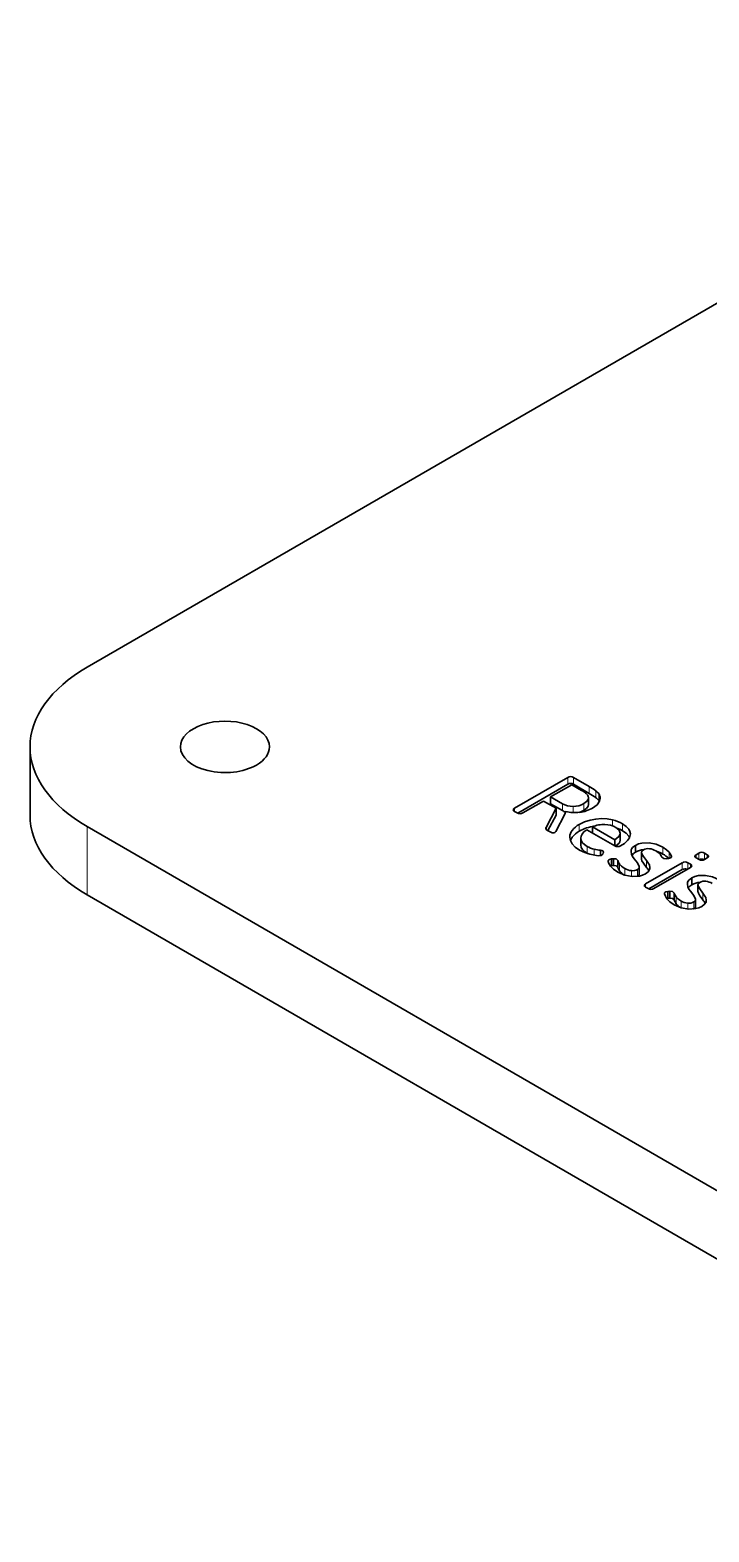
# Model space of a CAD drawing. Extents: x 317 to 941, y 143 to 776.
# Drawn here: x 730.8 to 755.2, y 720.5 to 774.4 of the extents above; entities that cross this region are included whole.
import ezdxf

# ---------------------------------------------------------------- set-up
doc = ezdxf.new("R2010")
doc.units = 0

msp = doc.modelspace()

# ---------------------------------------------------------------- linework, layer by layer
at = {"color": 7, "lineweight": 35}
for p, q in [((772.445, 774.372), (732.847, 751.51)), ((732.847, 745.794), (772.445, 722.932)), ((732.847, 743.345), (772.445, 720.483))]:
    msp.add_line(p, q, dxfattribs=at)
at = {"color": 7, "lineweight": 35, "ltscale": 0.061237}
msp.add_line((730.797, 746.203), (730.797, 748.652), dxfattribs=at)
at = {"color": 7, "lineweight": 35, "ltscale": 0.055302}
msp.add_line((748.2, 746.45), (750.115, 747.556), dxfattribs=at)
at = {"color": 7, "lineweight": 13, "ltscale": 0.006123}
for p, q in [((750.115, 747.556), (750.115, 747.311)), ((750.312, 747.556), (750.312, 747.311)), ((750.881, 747.227), (750.881, 746.982)), ((751.11, 747.08), (751.11, 746.835)), ((749.918, 746.612), (749.918, 746.367)), ((750.687, 746.621), (750.687, 746.376)), ((752.073, 745.89), (752.073, 745.645)), ((750.801, 745.083), (750.801, 744.838)), ((752.761, 744.854), (752.761, 744.61)), ((751.971, 744.445), (751.971, 744.2)), ((752.154, 744.288), (752.154, 744.043)), ((752.612, 744.255), (752.612, 744.01)), ((754.222, 744.493), (754.222, 744.248)), ((753.995, 743.277), (753.995, 743.032)), ((754.177, 743.119), (754.177, 742.874))]:
    msp.add_line(p, q, dxfattribs=at)
at = {"color": 7, "lineweight": 35, "ltscale": 0.016421}
for p, q in [((750.312, 747.556), (750.881, 747.227)), ((750.312, 747.311), (750.881, 746.982))]:
    msp.add_line(p, q, dxfattribs=at)
at = {"color": 7, "lineweight": 35, "ltscale": 0.05201}
msp.add_line((748.314, 746.271), (750.115, 747.311), dxfattribs=at)
at = {"color": 7, "lineweight": 35, "ltscale": 0.021864}
msp.add_line((750.25, 747.295), (749.493, 746.858), dxfattribs=at)
at = {"color": 7, "lineweight": 35, "ltscale": 0.010196}
msp.add_line((750.603, 747.091), (750.25, 747.295), dxfattribs=at)
at = {"color": 7, "lineweight": 13, "ltscale": 0.006125}
for p, q in [((751.22, 746.966), (751.22, 746.721)), ((750.522, 745.869), (750.522, 745.624)), ((753.525, 745.051), (753.525, 744.806)), ((752.939, 744.574), (752.939, 744.329)), ((754.785, 743.686), (754.785, 743.441)), ((754.963, 743.405), (754.963, 743.16)), ((754.635, 743.086), (754.635, 742.841))]:
    msp.add_line(p, q, dxfattribs=at)
at = {"color": 7, "lineweight": 13, "ltscale": 0.002855}
for p, q in [((748.2, 746.45), (748.2, 746.335)), ((755.117, 744.782), (755.117, 744.668)), ((752.905, 743.733), (752.905, 743.619))]:
    msp.add_line(p, q, dxfattribs=at)
at = {"color": 7, "lineweight": 35, "ltscale": 0.021427}
msp.add_line((749.235, 746.709), (748.493, 746.28), dxfattribs=at)
at = {"color": 7, "lineweight": 35, "ltscale": 0.013052}
msp.add_line((749.687, 746.448), (749.235, 746.709), dxfattribs=at)
at = {"color": 7, "lineweight": 35, "ltscale": 0.01932}
msp.add_line((749.328, 745.764), (749.687, 746.448), dxfattribs=at)
at = {"color": 7, "lineweight": 35, "ltscale": 0.006123}
for p, q in [((749.493, 746.858), (749.493, 746.613)), ((749.687, 746.448), (749.687, 746.203)), ((750.853, 746.828), (750.853, 746.583)), ((752.54, 745.115), (752.54, 744.87)), ((752.76, 744.87), (752.76, 744.625)), ((751.674, 744.633), (751.674, 744.388)), ((752.675, 744.34), (752.675, 744.095)), ((754.563, 743.947), (754.563, 743.702)), ((754.783, 743.702), (754.783, 743.457)), ((754.699, 743.172), (754.699, 742.927))]:
    msp.add_line(p, q, dxfattribs=at)
at = {"color": 7, "lineweight": 35, "ltscale": 0.012272}
for p, q in [((749.493, 746.858), (749.918, 746.612)), ((749.493, 746.613), (749.918, 746.367))]:
    msp.add_line(p, q, dxfattribs=at)
at = {"color": 7, "lineweight": 13, "ltscale": 0.005507}
msp.add_line((750.299, 746.514), (750.299, 746.294), dxfattribs=at)
at = {"color": 7, "lineweight": 35, "ltscale": 0.001131}
msp.add_line((751.22, 746.721), (751.242, 746.682), dxfattribs=at)
at = {"color": 7, "lineweight": 35, "ltscale": 0.00277}
msp.add_line((748.295, 746.28), (748.199, 746.336), dxfattribs=at)
at = {"color": 7, "lineweight": 35, "ltscale": 0.015738}
msp.add_line((749.395, 745.646), (749.687, 746.203), dxfattribs=at)
at = {"color": 7, "lineweight": 35, "ltscale": 0.017607}
msp.add_line((750.001, 746.242), (749.678, 745.617), dxfattribs=at)
at = {"color": 7, "lineweight": 35, "ltscale": 0.000176396}
msp.add_line((750.04, 746.337), (750.034, 746.334), dxfattribs=at)
at = {"color": 7, "lineweight": 13, "ltscale": 0.005299}
msp.add_line((751.715, 746.031), (751.715, 745.819), dxfattribs=at)
at = {"color": 7, "lineweight": 13, "ltscale": 0.061237}
msp.add_line((732.847, 745.794), (732.847, 743.345), dxfattribs=at)
at = {"color": 7, "lineweight": 35, "ltscale": 0.001672}
msp.add_line((749.328, 745.764), (749.328, 745.697), dxfattribs=at)
at = {"color": 7, "lineweight": 35, "ltscale": 0.003453}
msp.add_line((749.495, 745.587), (749.376, 745.656), dxfattribs=at)
at = {"color": 7, "lineweight": 35, "ltscale": 0.006125}
for p, q in [((750.576, 745.381), (750.576, 745.136)), ((751.994, 745.55), (751.994, 745.305)), ((751.746, 744.64), (751.746, 744.395)), ((751.905, 744.573), (751.905, 744.328)), ((753.698, 743.465), (753.698, 743.22)), ((753.77, 743.472), (753.77, 743.227)), ((753.929, 743.404), (753.929, 743.159))]:
    msp.add_line(p, q, dxfattribs=at)
at = {"color": 7, "lineweight": 35, "ltscale": 0.029212}
msp.add_line((751.8, 745.096), (750.789, 745.681), dxfattribs=at)
at = {"color": 7, "lineweight": 35, "ltscale": 0.005527}
for p, q in [((750.992, 745.784), (750.992, 745.563)), ((751.803, 745.316), (751.803, 745.095))]:
    msp.add_line(p, q, dxfattribs=at)
at = {"color": 7, "lineweight": 35, "ltscale": 0.023417}
msp.add_line((750.992, 745.784), (751.803, 745.316), dxfattribs=at)
at = {"color": 7, "lineweight": 35, "ltscale": 0.000137363}
msp.add_line((751.994, 745.55), (751.994, 745.555), dxfattribs=at)
at = {"color": 7, "lineweight": 35, "ltscale": 0.000969864}
msp.add_line((750.801, 744.838), (750.835, 744.819), dxfattribs=at)
at = {"color": 7, "lineweight": 13, "ltscale": 0.005363}
msp.add_line((751.06, 744.98), (751.06, 744.765), dxfattribs=at)
at = {"color": 7, "lineweight": 35, "ltscale": 0.004927}
msp.add_line((751.283, 744.943), (751.283, 744.745), dxfattribs=at)
at = {"color": 7, "lineweight": 35, "ltscale": 0.001128}
msp.add_line((751.384, 744.846), (751.366, 744.804), dxfattribs=at)
at = {"color": 7, "lineweight": 13, "ltscale": 0.003337}
for p, q in [((752.388, 744.961), (752.388, 744.827)), ((754.412, 743.792), (754.412, 743.659))]:
    msp.add_line(p, q, dxfattribs=at)
at = {"color": 7, "lineweight": 35, "ltscale": 0.000392338}
for p, q in [((752.76, 744.87), (752.761, 744.854)), ((752.76, 744.625), (752.761, 744.61)), ((754.783, 743.702), (754.785, 743.686))]:
    msp.add_line(p, q, dxfattribs=at)
at = {"color": 7, "lineweight": 13, "ltscale": 0.00565}
msp.add_line((753.745, 744.876), (753.745, 744.65), dxfattribs=at)
at = {"color": 7, "lineweight": 35, "ltscale": 0.001353}
msp.add_line((753.827, 744.742), (753.827, 744.688), dxfattribs=at)
at = {"color": 7, "lineweight": 35, "ltscale": 0.002855}
for p, q in [((754.719, 744.784), (754.818, 744.841)), ((755.117, 744.668), (755.018, 744.611))]:
    msp.add_line(p, q, dxfattribs=at)
at = {"color": 7, "lineweight": 13, "ltscale": 0.002847}
msp.add_line((754.719, 744.784), (754.719, 744.67), dxfattribs=at)
at = {"color": 7, "lineweight": 13, "ltscale": 0.005704}
msp.add_line((754.818, 744.841), (754.818, 744.613), dxfattribs=at)
at = {"color": 7, "lineweight": 35, "ltscale": 0.00294}
for p, q in [((755.015, 744.841), (755.117, 744.782)), ((754.821, 744.611), (754.719, 744.67))]:
    msp.add_line(p, q, dxfattribs=at)
at = {"color": 7, "lineweight": 13, "ltscale": 0.005795}
msp.add_line((755.015, 744.841), (755.015, 744.609), dxfattribs=at)
at = {"color": 7, "lineweight": 35, "ltscale": 0.000909782}
msp.add_line((751.639, 744.382), (751.674, 744.388), dxfattribs=at)
at = {"color": 7, "lineweight": 35, "ltscale": 0.001806}
for p, q in [((751.674, 744.633), (751.746, 744.64)), ((751.674, 744.388), (751.746, 744.395))]:
    msp.add_line(p, q, dxfattribs=at)
at = {"color": 7, "lineweight": 13, "ltscale": 0.005232}
msp.add_line((752.392, 744.211), (752.392, 744.001), dxfattribs=at)
at = {"color": 7, "lineweight": 35, "ltscale": 0.000438957}
for p, q in [((752.675, 744.34), (752.673, 744.358)), ((754.699, 743.172), (754.697, 743.189))]:
    msp.add_line(p, q, dxfattribs=at)
at = {"color": 7, "lineweight": 35, "ltscale": 0.038017}
msp.add_line((752.905, 743.733), (754.222, 744.493), dxfattribs=at)
at = {"color": 7, "lineweight": 35, "ltscale": 0.034715}
msp.add_line((753.019, 743.554), (754.222, 744.248), dxfattribs=at)
at = {"color": 7, "lineweight": 35, "ltscale": 0.038016}
msp.add_line((754.512, 744.326), (753.195, 743.565), dxfattribs=at)
at = {"color": 7, "lineweight": 35, "ltscale": 0.001814}
msp.add_line((753.728, 744.647), (753.656, 744.637), dxfattribs=at)
at = {"color": 7, "lineweight": 35, "ltscale": 0.002678}
msp.add_line((754.42, 744.493), (754.513, 744.44), dxfattribs=at)
at = {"color": 7, "lineweight": 13, "ltscale": 0.005527}
msp.add_line((754.42, 744.493), (754.42, 744.272), dxfattribs=at)
at = {"color": 7, "lineweight": 13, "ltscale": 0.002849}
msp.add_line((754.513, 744.44), (754.513, 744.326), dxfattribs=at)
at = {"color": 7, "lineweight": 35, "ltscale": 0.000269144}
msp.add_line((752.602, 744.005), (752.612, 744.01), dxfattribs=at)
at = {"color": 7, "lineweight": 35, "ltscale": 0.00268}
msp.add_line((752.998, 743.565), (752.905, 743.619), dxfattribs=at)
at = {"color": 7, "lineweight": 35, "ltscale": 0.000911002}
msp.add_line((753.662, 743.213), (753.698, 743.22), dxfattribs=at)
at = {"color": 7, "lineweight": 35, "ltscale": 0.001804}
for p, q in [((753.698, 743.465), (753.77, 743.472)), ((753.698, 743.22), (753.77, 743.227))]:
    msp.add_line(p, q, dxfattribs=at)
at = {"color": 7, "lineweight": 35, "ltscale": 0.000393857}
msp.add_line((754.783, 743.457), (754.785, 743.441), dxfattribs=at)
at = {"color": 7, "lineweight": 13, "ltscale": 0.005234}
msp.add_line((754.415, 743.042), (754.415, 742.833), dxfattribs=at)
at = {"color": 7, "lineweight": 35, "ltscale": 0.000268403}
msp.add_line((754.626, 742.836), (754.635, 742.841), dxfattribs=at)
at = {"color": 7, "lineweight": 35}
for points in [[(748.15, 746.393), (748.155, 746.412), (748.165, 746.424), (748.2, 746.45)], [(748.199, 746.336), (748.165, 746.361), (748.155, 746.374), (748.15, 746.393)], [(750.687, 746.621), (750.782, 746.69), (750.838, 746.765), (750.853, 746.828)], [(750.687, 746.376), (750.782, 746.445), (750.838, 746.52), (750.853, 746.583)], [(751.272, 746.804), (751.253, 746.705), (751.163, 746.577), (750.998, 746.455)], [(750.522, 745.869), (750.708, 745.959), (750.907, 746.024), (751.111, 746.062), (751.316, 746.076), (751.517, 746.066), (751.715, 746.031)], [(752.073, 745.89), (752.207, 745.797), (752.297, 745.698), (752.341, 745.612), (752.355, 745.526)], [(749.376, 745.656), (749.335, 745.687), (749.324, 745.704), (749.317, 745.729)], [(749.678, 745.617), (749.649, 745.58), (749.605, 745.562), (749.551, 745.565), (749.495, 745.587)], [(750.531, 744.948), (750.375, 745.056), (750.266, 745.172), (750.202, 745.292), (750.181, 745.414)], [(750.789, 745.681), (750.688, 745.604), (750.621, 745.525), (750.587, 745.453), (750.576, 745.381)], [(750.576, 745.381), (750.595, 745.287), (750.64, 745.213), (750.71, 745.145), (750.801, 745.083)], [(751.803, 745.316), (751.946, 745.433), (751.982, 745.491), (751.994, 745.55)], [(751.825, 745.085), (751.951, 745.195), (751.983, 745.25), (751.994, 745.305)], [(751.994, 745.555), (751.953, 745.667), (751.839, 745.762)], [(752.355, 745.526), (752.321, 745.39), (752.251, 745.289), (752.145, 745.19), (752.004, 745.096)], [(752.073, 745.645), (752.207, 745.552), (752.297, 745.453), (752.326, 745.403)], [(751.205, 744.746), (750.901, 744.8), (750.717, 744.86), (750.531, 744.948)], [(750.576, 745.136), (750.595, 745.042), (750.64, 744.968), (750.71, 744.9), (750.801, 744.838)], [(751.366, 744.804), (751.345, 744.773), (751.31, 744.753), (751.205, 744.746)], [(752.495, 744.638), (752.437, 744.717), (752.398, 744.798), (752.379, 744.896)], [(752.54, 745.115), (752.652, 745.168), (752.773, 745.2), (753.028, 745.211), (753.285, 745.157), (753.525, 745.051)], [(752.824, 744.958), (752.779, 744.922), (752.76, 744.87)], [(752.761, 744.854), (752.773, 744.813), (752.824, 744.723), (752.939, 744.574)], [(753.525, 745.051), (753.659, 744.962), (753.745, 744.876)], [(754.67, 744.727), (754.675, 744.746), (754.685, 744.758), (754.719, 744.784)], [(755.117, 744.782), (755.151, 744.756), (755.161, 744.744), (755.166, 744.725)], [(751.556, 744.564), (751.559, 744.578), (751.579, 744.602), (751.604, 744.616), (751.674, 744.633)], [(751.905, 744.155), (751.746, 744.265), (751.646, 744.371), (751.588, 744.467), (751.561, 744.543)], [(751.746, 744.64), (751.85, 744.629), (751.905, 744.573)], [(751.746, 744.395), (751.85, 744.384), (751.905, 744.328)], [(752.673, 744.358), (752.61, 744.489), (752.495, 744.638)], [(752.761, 744.61), (752.773, 744.568), (752.824, 744.478), (752.939, 744.329)], [(753.049, 744.253), (752.999, 744.173), (752.896, 744.097)], [(752.939, 744.574), (753.012, 744.468), (753.038, 744.415), (753.058, 744.316)], [(753.656, 744.637), (753.557, 744.641), (753.492, 744.694)], [(753.836, 744.713), (753.832, 744.696), (753.821, 744.682), (753.799, 744.667), (753.728, 744.647)], [(754.562, 744.383), (754.556, 744.364), (754.547, 744.351), (754.512, 744.326)], [(754.513, 744.44), (754.547, 744.414), (754.556, 744.402), (754.562, 744.383)], [(754.719, 744.67), (754.685, 744.695), (754.675, 744.708), (754.67, 744.727)], [(755.166, 744.725), (755.161, 744.706), (755.151, 744.693), (755.117, 744.668)], [(752.896, 744.097), (752.794, 744.05), (752.679, 744.017), (752.426, 743.999), (752.161, 744.045), (751.905, 744.155)], [(752.855, 743.676), (752.861, 743.695), (752.871, 743.708), (752.905, 743.733)], [(752.905, 743.619), (752.871, 743.644), (752.861, 743.657), (752.855, 743.676)], [(754.518, 743.47), (754.461, 743.549), (754.421, 743.63), (754.403, 743.728)], [(754.563, 743.947), (754.676, 743.999), (754.797, 744.032), (755.051, 744.042), (755.308, 743.988), (755.548, 743.883)], [(754.848, 743.79), (754.803, 743.754), (754.783, 743.702)], [(754.785, 743.686), (754.797, 743.645), (754.848, 743.555), (754.963, 743.405)], [(753.58, 743.396), (753.582, 743.41), (753.602, 743.434), (753.627, 743.447), (753.698, 743.465)], [(753.929, 742.986), (753.77, 743.097), (753.67, 743.203), (753.612, 743.299), (753.584, 743.375)], [(753.77, 743.472), (753.873, 743.461), (753.929, 743.404)], [(753.77, 743.227), (753.873, 743.216), (753.929, 743.159)], [(754.697, 743.189), (754.634, 743.321), (754.518, 743.47)], [(754.785, 743.441), (754.797, 743.4), (754.848, 743.31), (754.963, 743.16)], [(754.963, 743.405), (755.036, 743.3), (755.062, 743.246), (755.082, 743.148)], [(754.92, 742.929), (754.817, 742.881), (754.702, 742.849), (754.45, 742.831), (754.185, 742.876), (753.929, 742.986)], [(755.073, 743.085), (755.022, 743.005), (754.92, 742.929)]]:
    msp.add_lwpolyline(points, dxfattribs=at)
for centre, radius, start, end in [((750.214, 747.4), 0.184, 57.5991, 122.4009), ((750.214, 747.155), 0.184, 57.5991, 122.4009), ((749.998, 745.991), 1.255, 53.2035, 61.1894), ((750.534, 746.717), 0.352, 36.2222, 52.3151), ((750.688, 746.824), 0.165, 1.5875, 37.7093), ((749.885, 745.42), 2.063, 53.5451, 61.119), ((749.885, 745.176), 2.063, 53.5451, 61.119), ((750.815, 746.683), 0.494, 35.0497, 53.3738), ((750.976, 746.797), 0.297, 1.3144, 34.7446), ((750.282, 747.245), 0.73, 240.0383, 271.3301), ((750.283, 746.998), 0.729, 239.9393, 249.6095), ((750.293, 747.296), 0.782, 270.4568, 300.2315), ((750.288, 747.062), 0.794, 286.3466, 300.1322), ((750.39, 747.538), 1.243, 276.713, 299.3005), ((750.815, 746.438), 0.494, 35.0497, 53.3738), ((748.394, 746.436), 0.184, 237.6269, 302.4698), ((749.644, 746.426), 0.402, 332.7427, 343.1083), ((750.072, 746.312), 0.044, 150.1253, 182.9848), ((750.367, 747.506), 1.214, 254.3701, 277.9678), ((750.912, 745.143), 0.824, 118.2619, 141.569), ((751.41, 744.791), 1.077, 88.1645, 112.7918), ((751.433, 745.024), 0.842, 61.1736, 89.2742), ((751.406, 744.72), 1.346, 60.3277, 76.7437), ((749.383, 745.727), 0.0658, 146.3838, 178.1905), ((750.582, 745.404), 0.401, 141.4329, 178.6463), ((750.636, 745.13), 0.462, 142.807, 159.7046), ((750.912, 744.898), 0.824, 118.2619, 141.569), ((751.29, 744.268), 1.559, 98.379, 119.5297), ((751.433, 744.532), 1.284, 60.0934, 69.5461), ((751.269, 745.882), 0.926, 239.6509, 256.9509), ((751.44, 746.557), 1.622, 256.4237, 264.4136), ((751.328, 744.876), 0.0636, 331.8848, 358.081), ((751.896, 745.268), 0.197, 240.8582, 272.2091), ((751.907, 745.275), 0.203, 269.043, 298.5089), ((752.612, 744.896), 0.233, 163.9063, 180.1018), ((752.721, 744.52), 0.394, 117.318, 141.6788), ((752.907, 744.222), 0.745, 95.5175, 119.5192), ((752.991, 744.662), 0.34, 81.5204, 119.3616), ((752.969, 744.406), 0.597, 59.7437, 83.0609), ((753.031, 744.461), 0.518, 40.6103, 62.5972), ((752.914, 743.74), 1.229, 60.1834, 72.1956), ((752.907, 744.388), 0.66, 27.6178, 38.4257), ((753.159, 744.108), 0.788, 43.299, 62.3655), ((753.155, 744.418), 0.746, 25.7843, 37.8765), ((753.779, 744.711), 0.0577, 2.3747, 32.965), ((754.916, 744.685), 0.184, 57.5991, 122.4009), ((751.608, 744.565), 0.0521, 181.1469, 204.5709), ((752.671, 744.889), 0.829, 202.4596, 212.3963), ((752.671, 744.644), 0.829, 202.4596, 212.3963), ((752.446, 744.783), 0.575, 239.466, 264.5966), ((752.435, 744.572), 0.363, 263.1377, 299.127), ((752.361, 743.851), 0.75, 28.0223, 39.5987), ((752.843, 744.316), 0.215, 342.8986, 0.0472), ((754.321, 744.338), 0.184, 57.5579, 122.4421), ((754.321, 744.094), 0.182, 65.1562, 122.6528), ((754.92, 744.766), 0.184, 237.5302, 302.3731), ((754.916, 744.444), 0.18, 61.6576, 117.215), ((752.362, 744.479), 0.481, 215.5293, 242.3464), ((754.636, 743.728), 0.233, 163.9063, 180.1018), ((754.745, 743.351), 0.394, 117.318, 141.6788), ((754.931, 743.054), 0.745, 95.5175, 119.5192), ((755.015, 743.493), 0.34, 81.5204, 119.3616), ((754.993, 743.237), 0.597, 59.7437, 83.0609), ((753.096, 743.721), 0.184, 237.6269, 302.4698), ((753.632, 743.397), 0.0521, 181.1469, 204.5709), ((754.695, 743.721), 0.829, 202.4596, 212.3963), ((754.695, 743.476), 0.829, 202.4596, 212.3963), ((754.385, 742.682), 0.75, 28.0223, 39.5987), ((754.867, 743.148), 0.215, 342.8986, 0.0472), ((754.386, 743.311), 0.481, 215.5293, 242.3464), ((754.469, 743.615), 0.575, 239.466, 264.5966), ((754.459, 743.403), 0.363, 263.1377, 299.127)]:
    msp.add_arc(centre, radius, start, end, dxfattribs=at)
for centre, major_axis, ratio, start_param, end_param in [((737.797, 748.652), (7, 0), 0.57735, 2.356194, 3.141593), ((737.797, 748.652), (1.6, 0), 0.57735, 6.283185, 9.424778), ((737.797, 748.652), (7, 0), 0.57735, 3.141593, 3.926991), ((737.797, 748.652), (1.6, 0), 0.57735, 3.141593, 5.497787), ((737.797, 748.652), (1.6, 0), 0.57735, 5.497787, 6.283185), ((737.797, 746.203), (7, 0), 0.57735, 3.141593, 3.926991), ((738.375, 741.268), (13.015, 3.617), 0.054717, 6.267979, 6.397606), ((766.736, 744.094), (14.353, -0.838), 0.094149, 2.99925, 3.120235), ((775.088, 744.735), (23.143, 0.205), 0.07925, 3.188305, 3.275293), ((730.793, 748.687), (21.881, -4.361), 0.056629, 6.218384, 6.294483), ((730.793, 748.442), (21.881, -4.361), 0.056629, 6.218384, 6.294483), ((768.76, 742.926), (14.353, -0.838), 0.094149, 2.99925, 3.120235), ((777.112, 743.567), (23.143, 0.205), 0.07925, 3.188305, 3.275293), ((732.816, 747.519), (21.881, -4.361), 0.056629, 6.218384, 6.294483), ((732.816, 747.274), (21.881, -4.361), 0.056629, 6.218384, 6.294483)]:
    msp.add_ellipse(centre, major_axis=major_axis, ratio=ratio, start_param=start_param, end_param=end_param, dxfattribs=at)

doc.saveas('drawing.dxf')
